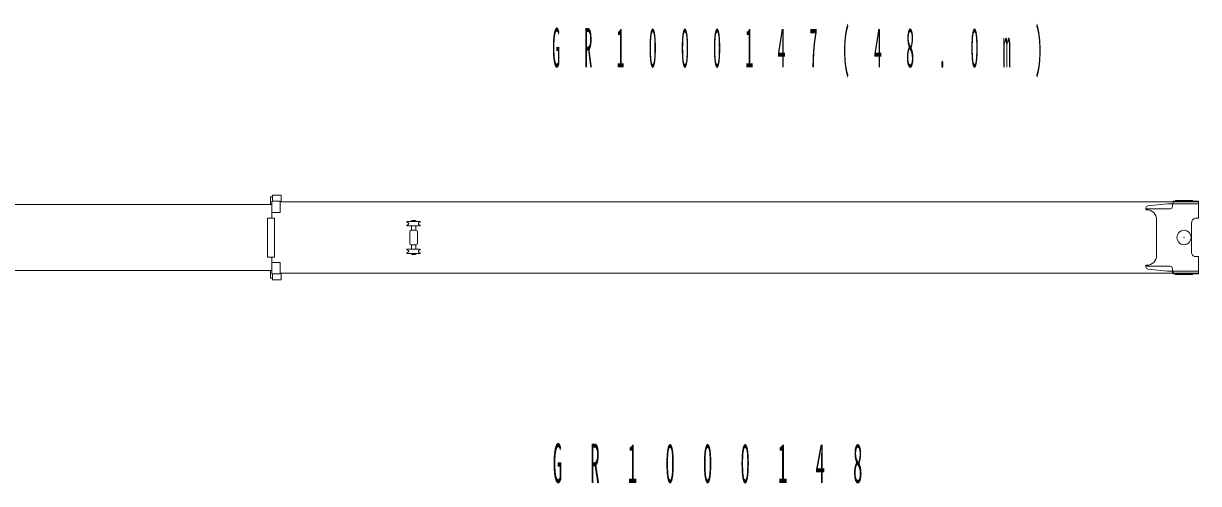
# Model space of a CAD drawing. Units: millimetres, scale not verified. Extents: x -45300 to 56953, y -84282 to 97824.
# Drawn here: x 32734 to 44973, y -59632 to -54835 of the extents above; entities that cross this region are included whole.
import ezdxf

# ---------------------------------------------------------------- set-up
doc = ezdxf.new("R2010")
doc.units = ezdxf.units.MM
doc.header["$LTSCALE"] = 300
doc.header["$PDMODE"] = 32
doc.header["$PDSIZE"] = 150
doc.layers.add('0-0_0', color=7, linetype='Continuous', lineweight=18)
doc.styles.add('ＭＳ ゴシック', font='')
doc.styles.get('ＭＳ ゴシック').set_extended_font_data('MS Gothic')

msp = doc.modelspace()

# ---------------------------------------------------------------- linework, layer by layer
at = {"layer": '0-0_0'}
for p, q in [((35308.2, -56642.2), (35327.2, -56642.2)), ((35308.2, -56722.2), (35308.2, -56642.2)), ((35327.2, -56626.2), (35417.2, -56626.2)), ((35327.2, -56626.8), (35327.2, -56626.2)), ((35327.2, -56626.8), (35327.2, -56688.2)), ((35319.2, -56722.2), (27707.2, -56722.2)), ((35319.2, -56688.2), (35408.2, -56688.2)), ((35319.2, -56863.7), (35319.2, -56688.2)), ((35408.2, -56688.2), (35408.2, -56807.2)), ((44973.2, -56696.2), (35408.2, -56696.2)), ((37978.7, -56696.1), (37978.7, -56697.3)), ((37981.2, -56696.1), (37981.2, -56697.3)), ((37983.2, -56696.1), (37983.2, -56697.3)), ((37985.7, -56696.1), (37985.7, -56697.3)), ((44426.2, -56776.7), (44426.2, -56755.8)), ((44426.2, -56767.2), (44677.2, -56767.2)), ((44426.2, -56776.7), (44432.2, -56776.7)), ((44650.1, -56714.3), (44444.1, -56735.9)), ((44693.2, -56714.2), (44652.2, -56714.2)), ((44701.2, -56714.2), (44693.2, -56714.2)), ((44695.9, -56755), (44695.8, -56755.1)), ((44696, -56754.9), (44695.9, -56755)), ((44702.2, -56714.2), (44973.2, -56714.2)), ((44702.2, -56714.2), (44702.2, -56742.2)), ((44973.2, -56687.2), (44708.2, -56687.2)), ((44708.2, -56697.2), (44708.2, -56687.2)), ((44708.2, -56714.2), (44708.2, -56697.2)), ((44733.3, -56679.7), (44733.3, -56687.2)), ((35277.2, -57255.7), (35277.2, -56863.7)), ((35277.2, -56863.7), (35347.2, -56863.7)), ((35319.2, -56807.2), (35408.2, -56807.2)), ((35347.2, -57270.7), (35347.2, -56863.7)), ((36741.5, -56912.7), (36729.4, -56906.8)), ((36863.2, -56899.2), (36731.2, -56899.2)), ((36767.2, -56896.2), (36767.2, -56899.2)), ((36767.2, -56896.2), (36777.7, -56896.2)), ((36774.7, -56893.2), (36774.7, -56896.2)), ((36778.2, -56895.7), (36777.2, -56896.7)), ((36777.2, -56896.7), (36777.2, -56899.2)), ((36777.2, -56896.7), (36817.2, -56896.7)), ((36778.2, -56895.7), (36816.2, -56895.7)), ((36779.7, -56891.1), (36814.6, -56891.1)), ((36782.2, -56889.2), (36782.2, -56891.1)), ((36782.2, -56891.1), (36812.2, -56891.1)), ((36782.2, -56892.7), (36782.2, -56893.2)), ((36783.1, -56891.1), (36783.1, -56891.1)), ((36783.2, -56888.2), (36811.2, -56888.2)), ((36797.2, -56887.8), (36797.2, -56893.2)), ((36811.2, -56888.2), (36812.2, -56889.2)), ((36811.2, -56891.1), (36811.2, -56891.1)), ((36812.2, -56892.7), (36812.2, -56893.2)), ((36814.6, -56891.1), (36814.6, -56892.7)), ((36816.2, -56895.7), (36817.2, -56896.7)), ((36816.7, -56896.2), (36827.2, -56896.2)), ((36817.2, -56896.7), (36817.2, -56899.2)), ((36827.2, -56896.2), (36827.2, -56899.2)), ((36852.8, -56912.7), (36864.9, -56906.8)), ((44537.2, -57254.7), (44537.2, -56881.7)), ((36741.5, -56930.7), (36729.4, -56936.6)), ((36765.5, -56944.2), (36731.2, -56944.2)), ((36757.2, -57126.7), (36757.2, -57006.7)), ((36863.2, -56944.2), (36765.5, -56944.2)), ((36767.2, -56944.2), (36767.2, -56946.2)), ((36767.2, -56946.2), (36775.2, -56946.2)), ((36772.2, -56991.7), (36822.2, -56991.7)), ((36774.7, -56946.2), (36774.7, -56949.2)), ((36774.7, -56949.2), (36775.2, -56949.2)), ((36775.2, -56944.2), (36775.2, -56991.7)), ((36819.2, -56944.2), (36819.2, -56991.7)), ((36819.2, -56946.2), (36827.2, -56946.2)), ((36819.2, -56949.2), (36819.7, -56949.2)), ((36819.7, -56946.2), (36819.7, -56949.2)), ((36827.2, -56944.2), (36827.2, -56946.2)), ((36837.2, -57006.7), (36837.2, -57126.7)), ((36852.8, -56930.7), (36864.9, -56936.6)), ((44899.2, -57216.7), (44899.2, -56916.7)), ((36822.2, -57141.7), (36772.2, -57141.7)), ((36775.2, -57141.7), (36775.2, -57189.2)), ((36819.2, -57141.7), (36819.2, -57189.2)), ((44901.5, -57066.7), (44901.7, -57066.7)), ((44901.6, -57063), (44901.7, -57062.5)), ((44901.6, -57070.5), (44901.7, -57071)), ((35277.2, -57255.7), (35277.2, -57270.7)), ((35277.2, -57270.7), (35347.2, -57270.7)), ((35319.2, -57445.2), (35319.2, -57270.7)), ((36741.5, -57202.7), (36729.4, -57196.8)), ((36741.5, -57220.7), (36729.4, -57226.6)), ((36863.2, -57189.2), (36731.2, -57189.2)), ((36765.5, -57234.2), (36731.2, -57234.2)), ((36863.2, -57234.2), (36765.5, -57234.2)), ((36767.2, -57187.2), (36767.2, -57189.2)), ((36767.2, -57187.2), (36775.2, -57187.2)), ((36767.2, -57234.2), (36767.2, -57237.2)), ((36767.2, -57237.2), (36777.7, -57237.2)), ((36774.7, -57184.2), (36774.7, -57187.2)), ((36774.7, -57184.2), (36775.2, -57184.2)), ((36774.7, -57237.2), (36774.7, -57240.2)), ((36774.7, -57240.2), (36819.7, -57240.2)), ((36777.2, -57236.7), (36777.2, -57234.2)), ((36777.2, -57236.7), (36778.2, -57237.7)), ((36778.2, -57237.7), (36816.2, -57237.7)), ((36779.7, -57240.7), (36814.6, -57240.7)), ((36782.2, -57240.7), (36782.2, -57240.2)), ((36782.2, -57244.2), (36782.2, -57242.4)), ((36782.2, -57242.4), (36812.2, -57242.4)), ((36782.2, -57244.2), (36783.2, -57245.2)), ((36782.2, -57244.2), (36812.2, -57244.2)), ((36783.1, -57242.3), (36783.1, -57242.4)), ((36783.2, -57245.2), (36811.2, -57245.2)), ((36797.2, -57240.3), (36797.2, -57245.7)), ((36811.2, -57242.3), (36811.2, -57242.4)), ((36812.2, -57244.2), (36811.2, -57245.2)), ((36812.2, -57240.7), (36812.2, -57240.2)), ((36812.2, -57244.2), (36812.2, -57242.4)), ((36814.6, -57240.7), (36814.6, -57242.3)), ((36816.7, -57237.2), (36827.2, -57237.2)), ((36817.2, -57236.7), (36817.2, -57234.2)), ((36819.2, -57187.2), (36827.2, -57187.2)), ((36819.7, -57237.2), (36819.7, -57240.2)), ((36827.2, -57187.2), (36827.2, -57189.2)), ((36827.2, -57234.2), (36827.2, -57237.2)), ((36852.8, -57202.7), (36864.9, -57196.8)), ((36852.8, -57220.7), (36864.9, -57226.6)), ((44973.2, -57266.7), (44938.3, -57266.7)), ((44973.2, -57266.7), (44973.2, -57446.7)), ((35319.2, -57326.2), (35408.2, -57326.2)), ((35408.2, -57326.2), (35408.2, -57445.2)), ((44426.2, -57356.7), (44426.2, -57377.7)), ((44426.2, -57356.7), (44435.2, -57356.7)), ((44426.2, -57366.2), (44677.2, -57366.2)), ((44650.1, -57419.1), (44444.1, -57397.6)), ((44695.8, -57378.4), (44695.9, -57378.5)), ((44702.2, -57419.2), (44702.2, -57391.2)), ((35319.2, -57411.2), (27707.2, -57411.2)), ((35308.2, -57492.2), (35308.2, -57411.2)), ((35308.2, -57492.2), (35327.2, -57492.2)), ((35319.2, -57445.2), (35408.2, -57445.2)), ((35327.2, -57506.7), (35327.2, -57445.2)), ((35327.2, -57506.7), (35327.2, -57507.2)), ((35327.2, -57507.2), (35417.2, -57507.2)), ((44973.2, -57437.2), (35408.2, -57437.2)), ((44693.2, -57419.2), (44652.2, -57419.2)), ((44701.2, -57419.2), (44693.2, -57419.2)), ((44702.2, -57419.2), (44860.1, -57419.2)), ((44708.2, -57419.2), (44708.2, -57446.2)), ((44973.2, -57446.2), (44708.2, -57446.2)), ((44911.1, -57453.7), (44911.1, -57446.2)), ((44970.9, -57419.2), (44970.3, -57419.2))]:
    msp.add_line(p, q, dxfattribs=at)
for points in [[(35417.2, -56696.2), (35417.2, -56695.2), (35417.2, -56626.2)], [(44733.3, -56679.7), (44911.1, -56679.7), (44911.1, -56687.2)], [(44973.2, -56687.2), (44973.2, -56866.7), (44970.9, -56866.7)], [(36774.7, -56893.2), (36819.7, -56893.2), (36819.7, -56896.2)], [(36779.7, -56891.1), (36779.7, -56892.7), (36814.6, -56892.7)], [(36783.2, -56888.2), (36782.2, -56889.2), (36812.2, -56889.2), (36812.2, -56891.1)], [(44970.9, -56866.7), (44970.3, -56866.7), (44938.3, -56866.7)], [(36777.2, -57236.7), (36817.2, -57236.7), (36816.2, -57237.7)], [(36779.7, -57240.7), (36779.7, -57242.3), (36814.6, -57242.3)], [(36819.2, -57184.2), (36819.7, -57184.2), (36819.7, -57187.2)], [(35417.2, -57437.2), (35417.2, -57438.2), (35417.2, -57507.2)], [(44701.4, -57436.2), (44702.2, -57436.2), (44702.2, -57419.2)], [(44911.1, -57453.7), (44733.3, -57453.7), (44733.3, -57446.2)], [(44860.1, -57419.2), (44878.9, -57419.2), (44970.3, -57419.2)]]:
    msp.add_lwpolyline(points, dxfattribs=at)
for centre, radius, start, end in [((44446.2, -56755.8), 20, 95.96261, 180), ((44432.2, -56881.7), 105, 0, 90), ((44652.2, -56734.2), 20, 90, 95.96261), ((44677.2, -56742.2), 25, 270, 0), ((36731.2, -56903.2), 4, 90, 244.01077), ((36863.2, -56903.2), 4, 295.98923, 90), ((36731.2, -56940.2), 4, 115.98923, 270), ((36737.2, -56921.7), 10, 295.98923, 64.01077), ((36772.2, -57006.7), 15, 90, 180), ((36822.2, -57006.7), 15, 0, 90), ((36857.2, -56921.7), 10, 115.98923, 244.01077), ((36863.2, -56940.2), 4, 270, 64.01077), ((36772.2, -57126.7), 15, 180, 270), ((36822.2, -57126.7), 15, 270, 0), ((36731.2, -57193.2), 4, 90, 244.01077), ((36731.2, -57230.2), 4, 115.98923, 270), ((36737.2, -57211.7), 10, 295.98923, 64.01077), ((36857.2, -57211.7), 10, 115.98923, 244.01077), ((36863.2, -57193.2), 4, 295.98923, 90), ((36863.2, -57230.2), 4, 270, 64.01077), ((44435.2, -57254.7), 102, 270, 0), ((44446.2, -57377.7), 20, 180, 264.03739), ((44677.2, -57391.2), 25, 0, 90), ((44652.2, -57399.2), 20, 264.03739, 270)]:
    msp.add_arc(centre, radius, start, end, dxfattribs=at)
for centre, start_param, end_param in [((44938.3, -56916.7), 6.2831853, 7.8539816), ((44938.3, -57216.7), 1.5707963, 3.1415927)]:
    msp.add_ellipse(centre, major_axis=(0, 50), ratio=0.780869, start_param=start_param, end_param=end_param, dxfattribs=at)
msp.add_point((44822.2, -57066.7), dxfattribs=at)

# ---------------------------------------------------------------- texts
at = {"layer": '0-0_0', "char_height": 410.6, "attachment_point": 7, "style": 'ＭＳ ゴシック'}
for s, insert in [('\\T4;\\W0.3;GR1000147(48.0m)', (38240.8, -55401.6)), ('\\T4;\\W0.35;GR1000148', (38247, -59632.3))]:
    msp.add_mtext(s, dxfattribs=dict(at, insert=insert))

doc.saveas('drawing.dxf')
